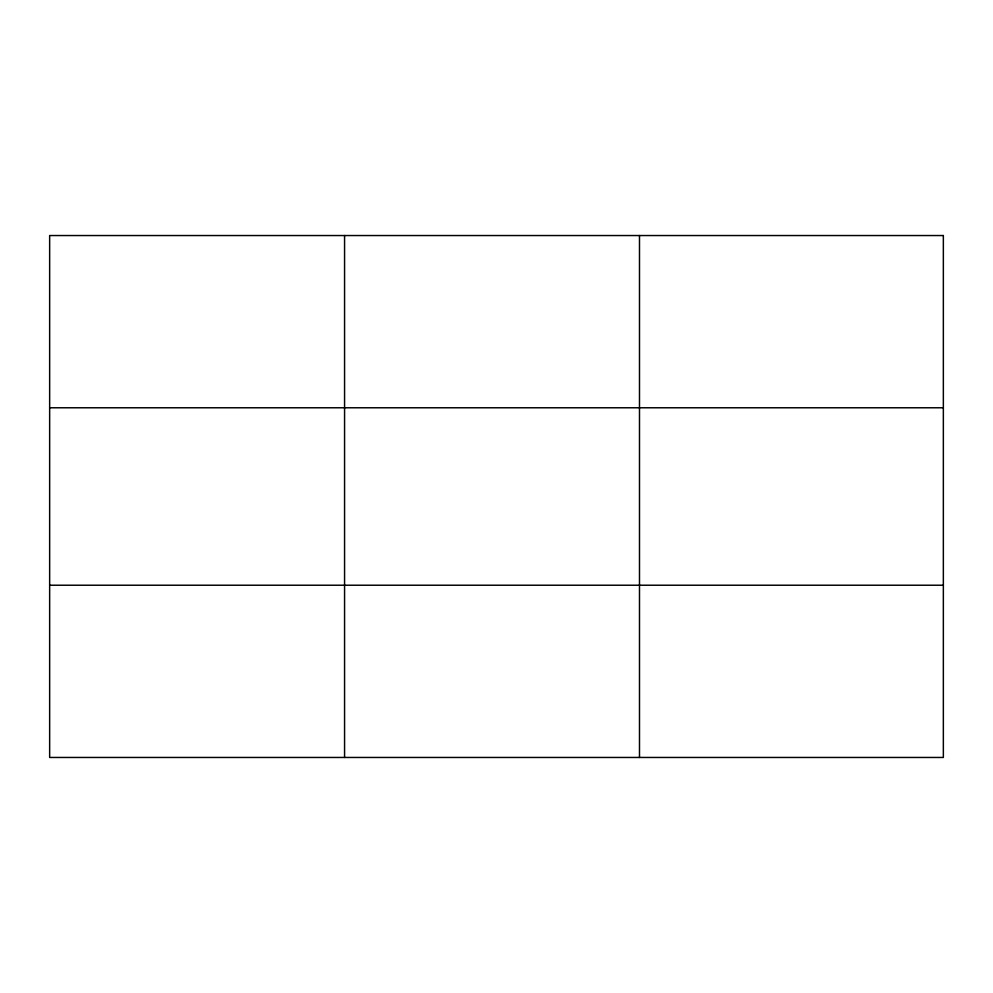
<?xml version="1.0" encoding="UTF-8"?>
<svg xmlns="http://www.w3.org/2000/svg" width="993" height="993" viewBox="0 0 993 993"><rect width="100%" height="100%" fill="white"/><g stroke="black" fill="none" stroke-linecap="round" stroke-linejoin="round"><path stroke-width="1.49" d="M344.571 235.54L344.571 757.46M639.492 235.54L639.492 757.46M49.65 407.775L943.35 407.775M49.65 585.225L943.35 585.225M943.35 235.54L943.35 757.46L49.65 757.46L49.65 235.54L943.35 235.54"/></g></svg>
